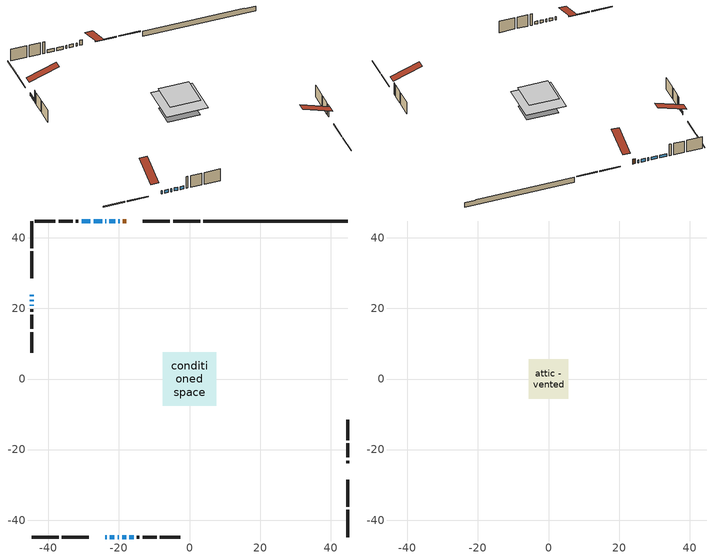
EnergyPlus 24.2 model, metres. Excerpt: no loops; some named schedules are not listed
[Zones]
conditioned space
 floor outside (Floor1 construction): -2.42,-2.42 -2.42,2.42 2.42,2.42 2.42,-2.42 z0.61
 floor adiabatic (AdiabaticFloorConstruction): -7.52,-7.52 -7.52,7.52 7.52,7.52 7.52,-7.52 z3.05
 floor foundation (Slab1 construction): -5.94,-4.27 -5.94,4.27 5.94,4.27 5.94,-4.27 z-1.52
 wall outside (RimJoist1 construction): 3.01,44.79 -4.64,44.79 / -44.79,-44.79 -37.13,-44.79 / -44.79,44.79 -44.79,37.13 / 44.79,-44.79 44.79,-37.13 z0.61:0.91
 wall outside (RimJoist2 construction): -5.57,44.79 -13.23,44.79 / -36.2,-44.79 -28.54,-44.79 / -44.79,36.2 -44.79,28.54 / 44.79,-36.2 44.79,-28.54 z0.61:0.91
 wall outside (AdiabaticWallConstruction 1): -17.95,44.79 -18.86,44.79 z0.61:2.64
 wall outside (AdiabaticWallConstruction): -23.82,-44.79 -23.5,-44.79 / -19.79,44.79 -20.16,44.79 / -21.09,44.79 -22.68,44.79 / -22.57,-44.79 -21.3,-44.79 / -44.79,23.82 -44.79,23.43 / -23.6,44.79 -23.83,44.79 / -44.79,22.51 -44.79,22.03 / -20.37,-44.79 -20.03,-44.79 / -24.76,44.79 -27.14,44.79 / -19.1,-44.79 -17.94,-44.79 / -17.01,-44.79 -15.82,-44.79 / -44.79,21.1 -44.79,20.72 / -28.07,44.79 -30.61,44.79 z0.61:1.83
 wall outside (Wall1 construction): -31.54,44.79 -32.23,44.79 / -14.89,-44.79 -14.2,-44.79 / -44.79,19.79 -44.79,19.1 / 44.79,-23.82 44.79,-23.12 z0.61:5.49
 wall outside (Wall2 construction): -33.16,44.79 -37.13,44.79 / -13.27,-44.79 -9.3,-44.79 / -44.79,18.17 -44.79,14.2 / 44.79,-22.2 44.79,-18.23 z0.61:5.49
 wall outside (Wall3 construction): -38.06,44.79 -43.86,44.79 / -8.37,-44.79 -2.57,-44.79 / -44.79,13.27 -44.79,7.47 / 44.79,-17.3 44.79,-11.5 z0.61:5.49
 wall foundation (FoundationWall1 construction): 3.94,44.79,-1.52 3.94,44.79,0.61 40.7,44.79,0.61 40.7,44.79,0.4 44.79,44.79,0.4 44.79,44.79,-1.52
 window (WindowConstruction 9): -23.82,-44.79 -23.5,-44.79 z0.61:1.83
 window (WindowConstruction 5): -19.79,44.79 -20.16,44.79 z0.61:1.83
 window (WindowConstruction 6): -21.09,44.79 -22.68,44.79 z0.61:1.83
 window (WindowConstruction 7): -22.57,-44.79 -21.3,-44.79 z0.61:1.83
 window (WindowConstruction 8): -44.79,23.82 -44.79,23.43 z0.61:1.83
 window (WindowConstruction 11): -23.61,44.79 -23.83,44.79 z0.61:1.83
 window (WindowConstruction 12): -44.79,22.51 -44.79,22.03 z0.61:1.83
 window (WindowConstruction 10): -20.37,-44.79 -20.03,-44.79 z0.61:1.83
 window (WindowConstruction): -24.76,44.79 -27.14,44.79 z0.61:1.83
 window (WindowConstruction 1): -19.1,-44.79 -17.94,-44.79 z0.61:1.83
 window (WindowConstruction 2): -17.01,-44.79 -15.82,-44.79 z0.61:1.83
 window (WindowConstruction 3): -44.79,21.1 -44.79,20.72 z0.61:1.83
 window (WindowConstruction 4): -28.07,44.79 -30.61,44.79 z0.61:1.83
 door (Door): -17.96,44.79 -18.86,44.79 z0.61:2.64
 ceiling adiabatic (AdiabaticFloorConstruction): 7.52,-7.52 7.52,7.52 -7.52,7.52 -7.52,-7.52 z3.05
attic - vented
 floor to conditioned space (Floor2 construction Reversed): -5.59,-5.59 -5.59,5.59 5.59,5.59 5.59,-5.59 z5.49
 roof outside (Roof1 construction): -17.03,44.79,5.49 -17.03,33.9,9.11 -14.16,33.9,9.11 -14.16,44.79,5.49; -24.75,-44.79,5.49 -24.75,-33.9,9.11 -27.61,-33.9,9.11 -27.61,-44.79,5.49; -44.79,24.75,5.49 -33.9,24.75,9.11 -33.9,27.61,9.11 -44.79,27.61,5.49; 44.79,-24.75,5.49 33.9,-24.75,9.11 33.9,-27.61,9.11 44.79,-27.61,5.49
[Building]
Building 1: Terrain=Suburbs
[Site:Location]
Toronto City Centre_ON: Latitude {deg}=43.63; Longitude {deg}=-79.39; Time Zone {hr}=-5; Elevation {m}=77; Keep Site Location Information=Yes
[Site:GroundTemperature:Shallow]
5.01852, 3.26908, 3.12898, 3.95918, 7.29196, 10.6092, 13.4851, 15.3069, 15.4617, 13.9799, 11.1774, 7.9619
[Site:WaterMainsTemperature]
Calculation Method=Schedule; Temperature Schedule=mains temperature schedule
[Material] Roughness=Rough; Thermal Absorptance=0.9
Name | Thickness {m} | Conductivity {W/m-K} | Density {kg/m3} | Specific Heat {J/kg-K} | Solar Absorptance | Visible Absorptance
asphalt or fiberglass shingles | 0.00635 | 0.162714 | 1121.4 | 1465.45 | 0.4 | 0.4
ceiling loosefill ins | 0.169333 | 0.0480833 | 16.02 | 1046.75 | 0.7 | 0.7
ceiling stud and cavity | 0.1397 | 0.106636 | 65.682 | 1177.47 | 0.7 | 0.7
concrete 4.0 in. | 0.1016 | 1.803125 | 2242.8 | 837.4 | 0.7 | 0.7
concrete 8.0 in. | 0.2032 | 1.803125 | 2242.8 | 837.4 | 0.7 | 0.7
door material | 0.04445 | 0.053851 | 512.64 | 1214.23 | 0.7 | 0.7
exterior vertical ins | 0.0457286 | 0.029427 | 32.04 | 1214.23 | 0.7 | 0.7
floor covering | 0.0127 | 0.0433444 | 54.468 | 1339.84 | 0.6 | 0.6
floor rigid ins; rim joist rigid ins | 0.051816 | 0.029427 | 32.04 | 1214.23 | 0.7 | 0.7
floor rigid ins 1; wall rigid ins | 0.512978 | 0.029427 | 32.04 | 1214.23 | 0.7 | 0.7
floor stud and cavity | 0.1397 | 0.0890235 | 92.3553 | 1139.71 | 0.7 | 0.7
floor stud and cavity 1 | 0.1397 | 1.75129 | 37.0049 | 1207.88 | 0.7 | 0.7
furniture material conditioned space 1 | 0.1524 | 0.115458 | 640.8 | 1214.23 | 0.6 | 0.6
gypsum board | 0.0127 | 0.160291 | 801 | 837.4 | 0.6 | 0.6
gypsum board 1 | 0.0127 | 0.160291 | 801 | 837.4 | 0.7 | 0.7
osb sheathing 0.5 in. | 0.0127 | 0.115458 | 512.64 | 1214.23 | 0.7 | 0.7
osb sheathing 0.75 in. | 0.01905 | 0.115458 | 512.64 | 1214.23 | 0.7 | 0.7
osb sheathing 2.0 in. | 0.0508 | 0.115458 | 512.64 | 1214.23 | 0.7 | 0.7
rim joist stud and cavity | 0.0508 | 0.0451784 | 125.044 | 1163.47 | 0.6 | 0.6
rim joist stud and cavity 1 | 0.0508 | 0.0402607 | 125.044 | 1163.47 | 0.6 | 0.6
wall stud and cavity | 0.1397 | 0.0826441 | 139.0536 | 1170.24 | 0.7 | 0.7
wall stud and cavity 1 | 0.1397 | 0.0812061 | 139.0536 | 1170.24 | 0.7 | 0.7
wall stud and cavity 2 | 0.1397 | 0.0807926 | 139.0536 | 1170.24 | 0.7 | 0.7
wall stud and cavity 3 | 0.0889 | 0.380278 | 52.3479 | 1209.89 | 0.7 | 0.7
wall stud and cavity 4 | 0.0889 | 0.391764 | 83.0341 | 1211.67 | 0.7 | 0.7
wood siding | 0.0254 | 0.102417 | 544.68 | 1172.36 | 0.4 | 0.4
wood siding 1; wood siding 2; wood siding 3 | 0.0254 | 0.102417 | 544.68 | 1172.36 | 0.7 | 0.7
[WindowMaterial:SimpleGlazingSystem]
Name | U-Factor {W/m2-K} | Solar Heat Gain Coefficient
WindowMaterial | 2.437 | 0.49
WindowMaterial 1 | 2.26098 | 0.56
WindowMaterial 10 | 3.219426 | 0.35
WindowMaterial 11 | 3.22681 | 0.36
WindowMaterial 2 | 2.25246 | 0.56
WindowMaterial 3 | 2.515354 | 0.45
WindowMaterial 4 | 2.21896 | 0.58
WindowMaterial 5 | 2.49037 | 0.46
WindowMaterial 6 | 2.20761 | 0.58
WindowMaterial 7 | 2.24962 | 0.56
WindowMaterial 8 | 6.83007 | 0.72
WindowMaterial 9 | 7.111695 | 0.62
[Construction]
AdiabaticFloorConstruction: floor stud and cavity 1, floor rigid ins 1, osb sheathing 0.75 in., floor covering
AdiabaticWallConstruction: wood siding 2, wall rigid ins, wall stud and cavity 3, gypsum board
AdiabaticWallConstruction 1: wood siding 3, wall rigid ins, wall stud and cavity 3, gypsum board
Door: door material
Floor1 construction: floor stud and cavity, floor rigid ins, osb sheathing 0.75 in., floor covering
Floor2 construction Reversed: gypsum board, ceiling stud and cavity, ceiling loosefill ins
FoundationWall1 construction: concrete 8.0 in., gypsum board 1
furniture construction conditioned space 1: furniture material conditioned space 1
PartitionWallConstruction: gypsum board, wall stud and cavity 4, gypsum board
RimJoist1 construction: wood siding 1, osb sheathing 2.0 in., rim joist stud and cavity
RimJoist2 construction: wood siding 1, rim joist rigid ins, osb sheathing 2.0 in., rim joist stud and cavity 1
Roof1 construction: asphalt or fiberglass shingles
Slab1 construction: concrete 4.0 in.
Wall1 construction: wood siding, osb sheathing 0.5 in., wall stud and cavity, gypsum board
Wall2 construction: wood siding, osb sheathing 0.5 in., wall stud and cavity 1, gypsum board
Wall3 construction: wood siding, osb sheathing 0.5 in., wall stud and cavity 2, gypsum board
WindowConstruction: WindowMaterial
WindowConstruction 1: WindowMaterial 1
WindowConstruction 10: WindowMaterial 9
WindowConstruction 11: WindowMaterial 10
WindowConstruction 12: WindowMaterial 11
WindowConstruction 2: WindowMaterial 2
WindowConstruction 3; WindowConstruction 8: WindowMaterial 3
WindowConstruction 4: WindowMaterial 4
WindowConstruction 5: WindowMaterial 5
WindowConstruction 6: WindowMaterial 6
WindowConstruction 7: WindowMaterial 7
WindowConstruction 9: WindowMaterial 8
[Zone] Multiplier=1; Part of Total Floor Area=Yes
Name | Volume {m3}
attic - vented | 73.5333
conditioned space | 817.8
[Space]
Name | Zone | Volume {m3}
attic - vented 1 | attic - vented | 73.5333
conditioned space 1 | conditioned space | 817.8
[ZoneInfiltration:EffectiveLeakageArea]
infil attic - vented 1: Zone or Space=attic - vented 1; Schedule=Always On Discrete; Effective Air Leakage Area {cm2}=5257.26; Stack Coefficient=0.000252275; Wind Coefficient=1.07314e-05
[ZoneMixing]
whole house fan mix: Zone or Space=attic - vented; Schedule=Always On Continuous; Design Flow Rate Calculation Method=Flow/Zone; Design Flow Rate {m3/s}=0; Source Zone or Space=conditioned space
[SurfaceProperty:ExposedFoundationPerimeter]
Slab1: Exposed Perimeter Calculation Method=TotalExposedPerimeter; Total Exposed Perimeter {m}=40.843
[InternalMass] Zone or ZoneList=conditioned space; Space or SpaceList=conditioned space 1
Name | Construction | Surface Area {m2}
furniture mass conditioned space 1 | furniture construction conditioned space 1 | 140.46
partition wall mass | PartitionWallConstruction | 351.149
[Lights]
interior lighting: Zone or ZoneList or Space or SpaceList=conditioned space 1; Schedule=interior lighting schedule; Design Level Calculation Method=LightingLevel; Lighting Level {W}=343.2; Return Air Fraction=0; Fraction Radiant=0.6; Fraction Visible=0.2; Fraction Replaceable=1
[People]
occupants: Zone or ZoneList or Space or SpaceList=conditioned space 1; Number of People Schedule=occupants schedule; Number of People Calculation Method=People; Number of People=3; Fraction Radiant=0.314171; Sensible Heat Fraction=0.56303; Activity Level Schedule=occupants activity schedule; Carbon Dioxide Generation Rate {m3/s-W}=0; Enable ASHRAE 55 Comfort Warnings=No; Mean Radiant Temperature Calculation Type=EnclosureAveraged
[ElectricEquipment] Zone or ZoneList or Space or SpaceList=conditioned space 1; Design Level Calculation Method=EquipmentLevel
Name | Schedule | Design Level {W} | Fraction Latent | Fraction Radiant | Fraction Lost
clothes dryer | clothes dryer schedule | 140.772 | 0.015 | 0.081 | 0.85
clothes washer | clothes washer schedule | 32.1985 | 0.03 | 0.162 | 0.7
cooking range | cooking range schedule | 215.147 | 0.08 | 0.432 | 0.2
dishwasher | dishwasher schedule | 66.8632 | 0.3 | 0.18 | 0.4
fridge | fridge schedule | 72.9452 | 0 | 0.6 | 0
mech vent bath fan 0 | mech vent bath fan 0 schedule | 50.2 | 0 | 0 | 1
mech vent house fan | mech vent house fan schedule | 0 | 0 | 0 | 1
mech vent house fan cfis | mech vent house fan cfis schedule | 0 | 0 | 0 | 0
mech vent range fan 0 | mech vent range fan 0 schedule | 57 | 0 | 0 | 1
misc plug loads | misc plug loads schedule | 494.7 | 0.045 | 0.513 | 0.1
whole house fan | Always On Discrete | 0 | 0 | 0 | 1
[OtherEquipment] Zone or ZoneList or Space or SpaceList=conditioned space 1; Design Level Calculation Method=EquipmentLevel
Name | Fuel Type | Schedule | Design Level {W} | Fraction Latent | Fraction Radiant | Fraction Lost
clothes dryer 1 | Electricity | clothes dryer schedule | 0 | 0.015 | 0.081 | 0.85
cooking range 1 | Electricity | cooking range schedule | 0 | 0.08 | 0.432 | 0.2
general water use latent | None | general water use schedule | 62.594 | 1 | 0 | 0
general water use sensible | None | general water use schedule | -61.6891 | 0 | 0.6 | 0
mech vent house fan latent load | None | Always On Discrete | 0 | 1 | 0 | 0
mech vent house fan sensible load | None | Always On Discrete | 0 | 0 | 0 | 0
water heater energy adjustment1 | NaturalGas | Always On Discrete | 0.01 | 0 | 0 | 1
[ZoneInfiltration:DesignFlowRate] Zone or ZoneList or Space or SpaceList=conditioned space 1; Schedule=Always On Discrete; Design Flow Rate Calculation Method=Flow/Zone; Design Flow Rate {m3/s}=0
infil flow; natural vent flow; whole house fan flow
[AvailabilityManager:Scheduled]
central ac and furnace airloop Availability Manager: Schedule=Always On Discrete
[Foundation:Kiva]
Foundation Kiva 1: Initial Indoor Air Temperature {C}=18; Wall Height Above Grade {m}=0.609996; Wall Depth Below Slab {m}=0.2032; Custom Block Material Name 1=exterior vertical ins; Custom Block Depth 1 {m}=2.13; Custom Block X Position 1 {m}=0.2159; Custom Block Z Position 1 {m}=0
[Foundation:Kiva:Settings]
Soil Conductivity {W/m-K}=0.849921; Soil Density {kg/m3}=1842.3; Soil Specific Heat {J/kg-K}=418.7; Ground Solar Absorptivity=0.9; Ground Thermal Absorptivity=0.9; Ground Surface Roughness {m}=0.03; Far-Field Width {m}=40; Deep-Ground Boundary Condition=ZeroFlux; Deep-Ground Depth {m}=40; Minimum Cell Dimension {m}=0.2; Maximum Cell Growth Coefficient=3; Simulation Timestep=Timestep
[Exterior:Lights]
exterior lighting: Schedule=exterior lighting schedule; Design Level {W}=75.6
[EnergyManagementSystem:GlobalVariable]
central_ac_and_furnace_airloop_Fan_RTF
infil_program_Qfan
infil_program_Qinf
natural_vent_program_Qnv
natural_vent_program_Qwhf
[EnergyManagementSystem:Sensor]
Name | Output:Variable or Output:Meter Index Key | Output:Variable or Output:Meter
airflow_gain | infil flow | Infiltration Sensible Heat Gain Energy
airflow_gain_1 | natural vent flow | Infiltration Sensible Heat Gain Energy
airflow_gain_2 | whole house fan flow | Infiltration Sensible Heat Gain Energy
airflow_loss | infil flow | Infiltration Sensible Heat Loss Energy
airflow_loss_1 | natural vent flow | Infiltration Sensible Heat Loss Energy
airflow_loss_2 | whole house fan flow | Infiltration Sensible Heat Loss Energy
clg_load_cond |  | Cooling:EnergyTransfer:Zone:CONDITIONED SPACE
clg_sp_s; clg_sp_s_1 | cooling setpoint | Schedule Value
clothes_dryer_exhaust_0_sch_s | clothes dryer exhaust 0 schedule | Schedule Value
cool_season | cooling season schedule | Schedule Value
htg_load_cond |  | Heating:EnergyTransfer:Zone:CONDITIONED SPACE
htg_sp_s; htg_sp_s_1 | heating setpoint | Schedule Value
ig_ee_conv | clothes dryer | Electric Equipment Convective Heating Energy
ig_ee_conv_2 | cooking range | Electric Equipment Convective Heating Energy
ig_ee_conv_4 | fridge | Electric Equipment Convective Heating Energy
ig_ee_conv_5 | misc plug loads | Electric Equipment Convective Heating Energy
ig_ee_conv_6 | whole house fan | Electric Equipment Convective Heating Energy
ig_ee_rad | clothes dryer | Electric Equipment Radiant Heating Energy
ig_ee_rad_2 | cooking range | Electric Equipment Radiant Heating Energy
ig_ee_rad_4 | fridge | Electric Equipment Radiant Heating Energy
ig_ee_rad_5 | misc plug loads | Electric Equipment Radiant Heating Energy
ig_ee_rad_6 | whole house fan | Electric Equipment Radiant Heating Energy
ig_lgt_conv | interior lighting | Lights Convective Heating Energy
ig_lgt_rad | interior lighting | Lights Radiant Heating Energy
ig_lgt_vis | interior lighting | Lights Visible Radiation Heating Energy
ig_oe_conv | clothes dryer 1 | Other Equipment Convective Heating Energy
ig_oe_conv_1 | cooking range 1 | Other Equipment Convective Heating Energy
ig_oe_conv_2 | general water use latent | Other Equipment Convective Heating Energy
ig_oe_conv_3 | general water use sensible | Other Equipment Convective Heating Energy
ig_oe_conv_4 | water heater energy adjustment1 | Other Equipment Convective Heating Energy
ig_oe_rad | clothes dryer 1 | Other Equipment Radiant Heating Energy
ig_oe_rad_1 | cooking range 1 | Other Equipment Radiant Heating Energy
ig_oe_rad_2 | general water use latent | Other Equipment Radiant Heating Energy
ig_oe_rad_3 | general water use sensible | Other Equipment Radiant Heating Energy
ig_oe_rad_4 | water heater energy adjustment1 | Other Equipment Radiant Heating Energy
ig_ppl_conv | occupants | People Convective Heating Energy
ig_ppl_rad | occupants | People Radiant Heating Energy
im_conv | furniture mass conditioned space 1 | Surface Inside Face Convection Heat Gain Energy
im_conv_1 | partition wall mass | Surface Inside Face Convection Heat Gain Energy
im_ig | furniture mass conditioned space 1 | Surface Inside Face Internal Gains Radiation Heat Gain Energy
im_ig_1 | partition wall mass | Surface Inside Face Internal Gains Radiation Heat Gain Energy
im_lgt | furniture mass conditioned space 1 | Surface Inside Face Lights Radiation Heat Gain Energy
im_lgt_1 | partition wall mass | Surface Inside Face Lights Radiation Heat Gain Energy
im_sol | furniture mass conditioned space 1 | Surface Inside Face Solar Radiation Heat Gain Energy
im_sol_1 | partition wall mass | Surface Inside Face Solar Radiation Heat Gain Energy
im_surf | furniture mass conditioned space 1 | Surface Inside Face Net Surface Thermal Radiation Heat Gain Energy
im_surf_1 | partition wall mass | Surface Inside Face Net Surface Thermal Radiation Heat Gain Energy
mech_vent_bath_fan_0_sch_s | mech vent bath fan 0 schedule | Schedule Value
mech_vent_range_fan_0_sch_s | mech vent range fan 0 schedule | Schedule Value
mv_conv | mech vent bath fan 0 | Electric Equipment Convective Heating Energy
mv_conv_1 | mech vent house fan | Electric Equipment Convective Heating Energy
mv_conv_2 | mech vent house fan cfis | Electric Equipment Convective Heating Energy
mv_conv_3 | mech vent range fan 0 | Electric Equipment Convective Heating Energy
mv_conv_4 | mech vent house fan latent load | Other Equipment Convective Heating Energy
mv_conv_5 | mech vent house fan sensible load | Other Equipment Convective Heating Energy
mv_rad | mech vent bath fan 0 | Electric Equipment Radiant Heating Energy
mv_rad_1 | mech vent house fan | Electric Equipment Radiant Heating Energy
mv_rad_2 | mech vent house fan cfis | Electric Equipment Radiant Heating Energy
mv_rad_3 | mech vent range fan 0 | Electric Equipment Radiant Heating Energy
mv_rad_4 | mech vent house fan latent load | Other Equipment Radiant Heating Energy
mv_rad_5 | mech vent house fan sensible load | Other Equipment Radiant Heating Energy
natural_vent_s | natural vent schedule | Schedule Value
out_pb_s |  | Site Outdoor Air Barometric Pressure
out_wt_s |  | Site Outdoor Air Humidity Ratio
site_vw_s |  | Site Wind Speed
ss_back_out | Window1 | Surface Window Shortwave from Zone Back Out Window Heat Transfer Rate
ss_back_out_1 | Window10 | Surface Window Shortwave from Zone Back Out Window Heat Transfer Rate
ss_back_out_10 | Window7 | Surface Window Shortwave from Zone Back Out Window Heat Transfer Rate
ss_back_out_11 | Window8 | Surface Window Shortwave from Zone Back Out Window Heat Transfer Rate
ss_back_out_12 | Window9 | Surface Window Shortwave from Zone Back Out Window Heat Transfer Rate
ss_back_out_2 | Window11 | Surface Window Shortwave from Zone Back Out Window Heat Transfer Rate
ss_back_out_3 | Window12 | Surface Window Shortwave from Zone Back Out Window Heat Transfer Rate
ss_back_out_4 | Window13 | Surface Window Shortwave from Zone Back Out Window Heat Transfer Rate
ss_back_out_5 | Window14 | Surface Window Shortwave from Zone Back Out Window Heat Transfer Rate
ss_back_out_6 | Window15 | Surface Window Shortwave from Zone Back Out Window Heat Transfer Rate
ss_back_out_7 | Window2 | Surface Window Shortwave from Zone Back Out Window Heat Transfer Rate
ss_back_out_8 | Window3 | Surface Window Shortwave from Zone Back Out Window Heat Transfer Rate
ss_back_out_9 | Window6 | Surface Window Shortwave from Zone Back Out Window Heat Transfer Rate
ss_conv | Door1 | Surface Inside Face Convection Heat Gain Energy
ss_conv_1 | Window1 | Surface Inside Face Convection Heat Gain Energy
ss_conv_10 | Window6 | Surface Inside Face Convection Heat Gain Energy
ss_conv_11 | Window7 | Surface Inside Face Convection Heat Gain Energy
ss_conv_12 | Window8 | Surface Inside Face Convection Heat Gain Energy
ss_conv_13 | Window9 | Surface Inside Face Convection Heat Gain Energy
ss_conv_2 | Window10 | Surface Inside Face Convection Heat Gain Energy
ss_conv_3 | Window11 | Surface Inside Face Convection Heat Gain Energy
ss_conv_4 | Window12 | Surface Inside Face Convection Heat Gain Energy
ss_conv_5 | Window13 | Surface Inside Face Convection Heat Gain Energy
ss_conv_6 | Window14 | Surface Inside Face Convection Heat Gain Energy
ss_conv_7 | Window15 | Surface Inside Face Convection Heat Gain Energy
ss_conv_8 | Window2 | Surface Inside Face Convection Heat Gain Energy
ss_conv_9 | Window3 | Surface Inside Face Convection Heat Gain Energy
ss_ig | Door1 | Surface Inside Face Internal Gains Radiation Heat Gain Energy
ss_ig_1 | Window1 | Surface Inside Face Internal Gains Radiation Heat Gain Energy
ss_ig_10 | Window6 | Surface Inside Face Internal Gains Radiation Heat Gain Energy
ss_ig_11 | Window7 | Surface Inside Face Internal Gains Radiation Heat Gain Energy
ss_ig_12 | Window8 | Surface Inside Face Internal Gains Radiation Heat Gain Energy
ss_ig_13 | Window9 | Surface Inside Face Internal Gains Radiation Heat Gain Energy
ss_ig_2 | Window10 | Surface Inside Face Internal Gains Radiation Heat Gain Energy
ss_ig_3 | Window11 | Surface Inside Face Internal Gains Radiation Heat Gain Energy
ss_ig_4 | Window12 | Surface Inside Face Internal Gains Radiation Heat Gain Energy
ss_ig_5 | Window13 | Surface Inside Face Internal Gains Radiation Heat Gain Energy
ss_ig_6 | Window14 | Surface Inside Face Internal Gains Radiation Heat Gain Energy
ss_ig_7 | Window15 | Surface Inside Face Internal Gains Radiation Heat Gain Energy
ss_ig_8 | Window2 | Surface Inside Face Internal Gains Radiation Heat Gain Energy
ss_ig_9 | Window3 | Surface Inside Face Internal Gains Radiation Heat Gain Energy
ss_lgt | Door1 | Surface Inside Face Lights Radiation Heat Gain Energy
ss_sol | Door1 | Surface Inside Face Solar Radiation Heat Gain Energy
ss_surf | Door1 | Surface Inside Face Net Surface Thermal Radiation Heat Gain Energy
ss_surf_1 | Window1 | Surface Inside Face Net Surface Thermal Radiation Heat Gain Energy
ss_surf_10 | Window6 | Surface Inside Face Net Surface Thermal Radiation Heat Gain Energy
ss_surf_11 | Window7 | Surface Inside Face Net Surface Thermal Radiation Heat Gain Energy
ss_surf_12 | Window8 | Surface Inside Face Net Surface Thermal Radiation Heat Gain Energy
ss_surf_13 | Window9 | Surface Inside Face Net Surface Thermal Radiation Heat Gain Energy
ss_surf_2 | Window10 | Surface Inside Face Net Surface Thermal Radiation Heat Gain Energy
ss_surf_3 | Window11 | Surface Inside Face Net Surface Thermal Radiation Heat Gain Energy
ss_surf_4 | Window12 | Surface Inside Face Net Surface Thermal Radiation Heat Gain Energy
ss_surf_5 | Window13 | Surface Inside Face Net Surface Thermal Radiation Heat Gain Energy
ss_surf_6 | Window14 | Surface Inside Face Net Surface Thermal Radiation Heat Gain Energy
ss_surf_7 | Window15 | Surface Inside Face Net Surface Thermal Radiation Heat Gain Energy
ss_surf_8 | Window2 | Surface Inside Face Net Surface Thermal Radiation Heat Gain Energy
ss_surf_9 | Window3 | Surface Inside Face Net Surface Thermal Radiation Heat Gain Energy
ss_trans_in | Window1 | Surface Window Transmitted Solar Radiation Rate
ss_trans_in_1 | Window10 | Surface Window Transmitted Solar Radiation Rate
ss_trans_in_10 | Window7 | Surface Window Transmitted Solar Radiation Rate
ss_trans_in_11 | Window8 | Surface Window Transmitted Solar Radiation Rate
ss_trans_in_12 | Window9 | Surface Window Transmitted Solar Radiation Rate
ss_trans_in_2 | Window11 | Surface Window Transmitted Solar Radiation Rate
ss_trans_in_3 | Window12 | Surface Window Transmitted Solar Radiation Rate
ss_trans_in_4 | Window13 | Surface Window Transmitted Solar Radiation Rate
ss_trans_in_5 | Window14 | Surface Window Transmitted Solar Radiation Rate
ss_trans_in_6 | Window15 | Surface Window Transmitted Solar Radiation Rate
ss_trans_in_7 | Window2 | Surface Window Transmitted Solar Radiation Rate
ss_trans_in_8 | Window3 | Surface Window Transmitted Solar Radiation Rate
ss_trans_in_9 | Window6 | Surface Window Transmitted Solar Radiation Rate
ss_trans_out | Window1 | Surface Inside Face Initial Transmitted Diffuse Transmitted Out Window Solar Radiation Rate
ss_trans_out_1 | Window10 | Surface Inside Face Initial Transmitted Diffuse Transmitted Out Window Solar Radiation Rate
ss_trans_out_10 | Window7 | Surface Inside Face Initial Transmitted Diffuse Transmitted Out Window Solar Radiation Rate
ss_trans_out_11 | Window8 | Surface Inside Face Initial Transmitted Diffuse Transmitted Out Window Solar Radiation Rate
ss_trans_out_12 | Window9 | Surface Inside Face Initial Transmitted Diffuse Transmitted Out Window Solar Radiation Rate
ss_trans_out_2 | Window11 | Surface Inside Face Initial Transmitted Diffuse Transmitted Out Window Solar Radiation Rate
ss_trans_out_3 | Window12 | Surface Inside Face Initial Transmitted Diffuse Transmitted Out Window Solar Radiation Rate
ss_trans_out_4 | Window13 | Surface Inside Face Initial Transmitted Diffuse Transmitted Out Window Solar Radiation Rate
ss_trans_out_5 | Window14 | Surface Inside Face Initial Transmitted Diffuse Transmitted Out Window Solar Radiation Rate
ss_trans_out_6 | Window15 | Surface Inside Face Initial Transmitted Diffuse Transmitted Out Window Solar Radiation Rate
ss_trans_out_7 | Window2 | Surface Inside Face Initial Transmitted Diffuse Transmitted Out Window Solar Radiation Rate
ss_trans_out_8 | Window3 | Surface Inside Face Initial Transmitted Diffuse Transmitted Out Window Solar Radiation Rate
ss_trans_out_9 | Window6 | Surface Inside Face Initial Transmitted Diffuse Transmitted Out Window Solar Radiation Rate
s_conv | Floor1 | Surface Inside Face Convection Heat Gain Energy
s_conv_1 | Floor2 | Surface Inside Face Convection Heat Gain Energy
s_conv_10 | RimJoist2:180 | Surface Inside Face Convection Heat Gain Energy
s_conv_11 | RimJoist2:270 | Surface Inside Face Convection Heat Gain Energy
